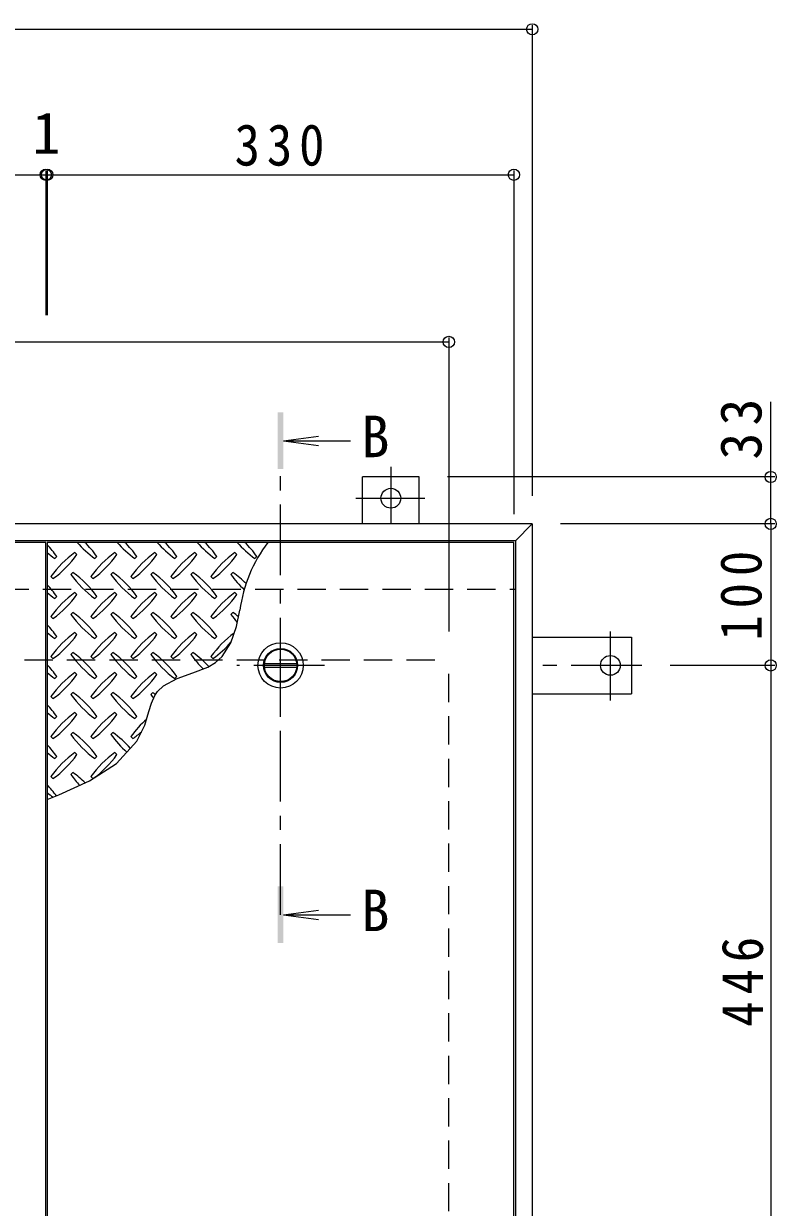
# Model space of a CAD drawing. Units: millimetres at full size, sheet at 1:10. Extents: x -2342 to 2730, y -1962 to 1919.
# Drawn here: x -826 to -294, y 1050 to 1887 of the extents above; entities that cross this region are included whole.
import ezdxf
from ezdxf.enums import TextEntityAlignment as Align

# ---------------------------------------------------------------- set-up
doc = ezdxf.new("R2010")
doc.units = ezdxf.units.MM
doc.header["$LTSCALE"] = 10
doc.header["$PDMODE"] = 32
doc.header["$PDSIZE"] = 8
doc.linetypes.add('CHAIN1', pattern=[8, 5, -1, 1, -1])
doc.linetypes.add('DASHED2', pattern=[3, 2, -1])
for name, color, linetype, lineweight in [('0-1_躯体', 3, 'Continuous', 9), ('0-2_仕上', 3, 'Continuous', 9), ('0-3_建具', 4, 'Continuous', 9), ('0-5_寸法', 4, 'Continuous', 9), ('0-9', 134, 'Continuous', 5), ('0-C', 2, 'Continuous', 9), ('0-E', 3, 'CHAIN1', 9), ('0-F', 7, 'Continuous', 9)]:
    doc.layers.add(name, color=color, linetype=linetype, lineweight=lineweight)
doc.styles.add('ＭＳ ゴシック', font='')
doc.styles.get('ＭＳ ゴシック').set_extended_font_data('MS Gothic')

msp = doc.modelspace()

# ---------------------------------------------------------------- linework, layer by layer
at = {"layer": '0-1_躯体'}
for p, q in [((-546.06, 1566.82), (-586.06, 1566.82)), ((-586.06, 1533.62), (-586.06, 1566.82)), ((-546.06, 1533.62), (-546.06, 1566.82)), ((-466.06, 1453.62), (-395.86, 1453.62)), ((-395.86, 1453.62), (-395.86, 1413.62)), ((-466.06, 1413.62), (-395.86, 1413.62))]:
    msp.add_line(p, q, dxfattribs=at)
at = {"layer": '0-1_躯体', "color": 2, "linetype": 'DASHED2'}
for p, q in [((-1472.06, 1487.62), (-478.06, 1487.62)), ((-1425.06, 1437.62), (-525.06, 1437.62)), ((-525.06, 537.62), (-525.06, 1437.62))]:
    msp.add_line(p, q, dxfattribs=at)
at = {"layer": '0-1_躯体', "color": 2, "linetype": 'CHAIN1'}
for p, q in [((-644.01, 1402.62), (-644.01, 1464.62)), ((-613.01, 1433.62), (-675.01, 1433.62))]:
    msp.add_line(p, q, dxfattribs=at)
at = {"layer": '0-2_仕上'}
msp.add_line((-809.06, 1520.62), (-809.06, 454.62), dxfattribs=at)
for points in [[(-810.06, 454.62), (-810.06, 1520.62), (-1140.06, 1520.62)], [(-479.06, 454.62), (-479.06, 1520.62), (-809.06, 1520.62)]]:
    msp.add_lwpolyline(points, dxfattribs=at)
at = {"layer": '0-3_建具'}
for p, q in [((-466.06, 1533.62), (-1484.06, 1533.62)), ((-478.06, 1521.62), (-466.06, 1533.62)), ((-466.06, 1533.62), (-466.06, 441.62)), ((-478.06, 1521.62), (-1472.06, 1521.62)), ((-478.06, 1521.62), (-478.06, 453.62))]:
    msp.add_line(p, q, dxfattribs=at)
at = {"layer": '0-5_寸法', "color": 7}
msp.add_line((-297.54, 1566.82), (-297.54, 1619.98), dxfattribs=at)
at = {"layer": '0-5_寸法'}
for p, q in [((-642.01, 1592.44), (-617.22, 1595.7)), ((-642.01, 1592.44), (-617.22, 1589.18)), ((-642.01, 1592.44), (-594.54, 1592.44)), ((-642.01, 1257.32), (-617.22, 1260.58)), ((-642.01, 1257.32), (-617.22, 1254.05)), ((-642.01, 1257.32), (-594.54, 1257.32))]:
    msp.add_line(p, q, dxfattribs=at)
at = {"layer": '0-5_寸法', "linetype": 'CHAIN1'}
msp.add_line((-644.01, 1257.32), (-644.01, 1572.44), dxfattribs=at)
at = {"layer": '0-5_寸法'}
for points in [[(-642.01, 1612.44), (-646.01, 1612.44), (-642.01, 1572.44), (-646.01, 1572.44)], [(-642.01, 1237.32), (-646.01, 1237.32), (-642.01, 1277.32), (-646.01, 1277.32)]]:
    msp.add_solid(points, dxfattribs=at)
at = {"layer": '0-9'}
for p, q in [((-803.56, 1509.15), (-802.14, 1510.57)), ((-788, 1511.98), (-789.42, 1513.39)), ((-775.27, 1509.15), (-773.86, 1510.57)), ((-759.72, 1511.98), (-761.13, 1513.39)), ((-746.99, 1509.15), (-745.58, 1510.57)), ((-731.43, 1511.98), (-732.85, 1513.39)), ((-718.7, 1509.15), (-717.29, 1510.57)), ((-703.15, 1511.98), (-704.56, 1513.39)), ((-690.42, 1509.15), (-689.01, 1510.57)), ((-674.86, 1511.98), (-676.28, 1513.39)), ((-662.14, 1509.15), (-660.72, 1510.57)), ((-790.83, 1499.25), (-792.24, 1497.84)), ((-762.55, 1499.25), (-763.96, 1497.84)), ((-734.26, 1499.25), (-735.68, 1497.84)), ((-705.98, 1499.25), (-707.39, 1497.84)), ((-677.69, 1499.25), (-679.11, 1497.84)), ((-806.39, 1496.42), (-804.97, 1495.01)), ((-778.1, 1496.42), (-776.69, 1495.01)), ((-749.82, 1496.42), (-748.4, 1495.01)), ((-721.53, 1496.42), (-720.12, 1495.01)), ((-693.25, 1496.42), (-691.83, 1495.01)), ((-803.56, 1480.87), (-802.14, 1482.28)), ((-788, 1483.7), (-789.42, 1485.11)), ((-775.27, 1480.87), (-773.86, 1482.28)), ((-759.72, 1483.7), (-761.13, 1485.11)), ((-746.99, 1480.87), (-745.58, 1482.28)), ((-731.43, 1483.7), (-732.85, 1485.11)), ((-718.7, 1480.87), (-717.29, 1482.28)), ((-703.15, 1483.7), (-704.56, 1485.11)), ((-690.42, 1480.87), (-689.01, 1482.28)), ((-674.86, 1483.7), (-676.28, 1485.11)), ((-806.39, 1468.14), (-804.97, 1466.72)), ((-790.83, 1470.97), (-792.24, 1469.55)), ((-778.1, 1468.14), (-776.69, 1466.72)), ((-762.55, 1470.97), (-763.96, 1469.55)), ((-749.82, 1468.14), (-748.4, 1466.72)), ((-734.26, 1470.97), (-735.68, 1469.55)), ((-721.53, 1468.14), (-720.12, 1466.72)), ((-705.98, 1470.97), (-707.39, 1469.55)), ((-693.25, 1468.14), (-691.83, 1466.72)), ((-677.69, 1470.97), (-679.11, 1469.55)), ((-788, 1455.41), (-789.42, 1456.83)), ((-759.72, 1455.41), (-761.13, 1456.83)), ((-731.43, 1455.41), (-732.85, 1456.83)), ((-703.15, 1455.41), (-704.56, 1456.83)), ((-803.56, 1452.58), (-802.14, 1454)), ((-775.27, 1452.58), (-773.86, 1454)), ((-746.99, 1452.58), (-745.58, 1454)), ((-718.7, 1452.58), (-717.29, 1454)), ((-690.42, 1452.58), (-689.01, 1454)), ((-806.39, 1439.85), (-804.97, 1438.44)), ((-790.83, 1442.68), (-792.24, 1441.27)), ((-778.1, 1439.85), (-776.69, 1438.44)), ((-762.55, 1442.68), (-763.96, 1441.27)), ((-749.82, 1439.85), (-748.4, 1438.44)), ((-734.26, 1442.68), (-735.68, 1441.27)), ((-721.53, 1439.85), (-720.12, 1438.44)), ((-705.98, 1442.68), (-707.39, 1441.27)), ((-693.25, 1439.85), (-691.83, 1438.44)), ((-803.56, 1424.3), (-802.14, 1425.71)), ((-788, 1427.13), (-789.42, 1428.54)), ((-775.27, 1424.3), (-773.86, 1425.71)), ((-759.72, 1427.13), (-761.13, 1428.54)), ((-746.99, 1424.3), (-745.58, 1425.71)), ((-731.43, 1427.13), (-732.85, 1428.54)), ((-718.7, 1424.3), (-717.29, 1425.71)), ((-790.83, 1414.4), (-792.24, 1412.98)), ((-762.55, 1414.4), (-763.96, 1412.98)), ((-734.26, 1414.4), (-735.68, 1412.98)), ((-806.39, 1411.57), (-804.97, 1410.16)), ((-778.1, 1411.57), (-776.69, 1410.16)), ((-749.82, 1411.57), (-748.4, 1410.16)), ((-788, 1398.84), (-789.42, 1400.26)), ((-759.72, 1398.84), (-761.13, 1400.26)), ((-803.56, 1396.01), (-802.14, 1397.43)), ((-775.27, 1396.01), (-773.86, 1397.43)), ((-746.99, 1396.01), (-745.58, 1397.43)), ((-806.39, 1383.29), (-804.97, 1381.87)), ((-790.83, 1386.11), (-792.24, 1384.7)), ((-778.1, 1383.29), (-776.69, 1381.87)), ((-762.55, 1386.11), (-763.96, 1384.7)), ((-749.82, 1383.29), (-748.4, 1381.87)), ((-803.56, 1367.73), (-802.14, 1369.14)), ((-788, 1370.56), (-789.42, 1371.97)), ((-775.27, 1367.73), (-773.86, 1369.14)), ((-759.72, 1370.56), (-761.13, 1371.97)), ((-790.83, 1357.83), (-792.24, 1356.42)), ((-806.39, 1355), (-804.97, 1353.59)), ((-778.1, 1355), (-776.69, 1353.59))]:
    msp.add_line(p, q, dxfattribs=at)
msp.add_lwpolyline([(-809.06, 1338.71), (-800.78, 1342.04), (-779.03, 1351.99), (-760.07, 1364.16), (-745.66, 1379.93), (-740.09, 1391.29), (-738.95, 1394.77), (-737.18, 1400.91), (-735.29, 1406.91), (-732.84, 1412.38), (-731, 1415.16), (-726.72, 1419.28), (-717.12, 1424.38), (-706.15, 1428.27), (-695.47, 1432.46), (-690.07, 1435.62), (-685.23, 1440), (-679.14, 1449.62), (-675.2, 1461.21), (-672.85, 1472.64)], dxfattribs=at)
for centre, radius, start, end in [((-861.19, 1468.49), 72.5, 35.47272, 44.0249), ((-733.2, 1568.19), 72.5, 221.00789, 234.5273), ((-832.9, 1468.49), 72.5, 35.47272, 45.97511), ((-704.92, 1568.19), 72.5, 221.00789, 234.5273), ((-804.62, 1468.49), 72.5, 35.47272, 45.97511), ((-676.63, 1568.19), 72.5, 221.00789, 234.5273), ((-776.33, 1468.49), 72.5, 35.47272, 45.97511), ((-648.35, 1568.19), 72.5, 221.00789, 234.5273), ((-748.05, 1468.49), 72.5, 35.47272, 45.97511), ((-620.06, 1568.19), 72.5, 221.00789, 234.5273), ((-571.65, 1458.87), 102.13, 142.79805, 172.25462), ((-719.77, 1468.49), 72.5, 35.47272, 45.97511), ((-761.48, 1568.19), 72.5, 228.99213, 234.5273), ((-747.34, 1454.35), 72.5, 125.47272, 144.5273), ((-847.04, 1554.05), 72.5, 305.47256, 324.5273), ((-719.06, 1454.35), 72.5, 125.47272, 144.5273), ((-818.76, 1554.05), 72.5, 305.47256, 324.5273), ((-690.77, 1454.35), 72.5, 125.47272, 144.5273), ((-790.48, 1554.05), 72.5, 305.47256, 324.5273), ((-662.49, 1454.35), 72.5, 125.47272, 144.5273), ((-762.19, 1554.05), 72.5, 305.47256, 324.5273), ((-634.21, 1454.35), 72.5, 125.47272, 144.5273), ((-733.91, 1554.05), 72.5, 305.47256, 324.5273), ((-832.9, 1440.21), 72.5, 35.47272, 54.5273), ((-804.62, 1440.21), 72.5, 35.47272, 54.5273), ((-776.33, 1440.21), 72.5, 35.47272, 54.5273), ((-748.05, 1440.21), 72.5, 35.47272, 54.5273), ((-719.77, 1440.21), 72.5, 44.94598, 54.5273), ((-861.19, 1440.21), 72.5, 35.47272, 44.0249), ((-733.2, 1539.91), 72.5, 215.47258, 234.5273), ((-704.92, 1539.91), 72.5, 215.47258, 234.5273), ((-676.63, 1539.91), 72.5, 215.47258, 234.5273), ((-648.35, 1539.91), 72.5, 215.47258, 234.5273), ((-620.06, 1539.91), 72.5, 215.47258, 226.69856), ((-761.48, 1539.91), 72.5, 228.99213, 234.5273), ((-747.34, 1426.07), 72.5, 125.47272, 144.5273), ((-847.04, 1525.77), 72.5, 305.47256, 324.5273), ((-719.06, 1426.07), 72.5, 125.47272, 144.5273), ((-818.76, 1525.77), 72.5, 305.47256, 324.5273), ((-690.77, 1426.07), 72.5, 125.47272, 144.5273), ((-790.48, 1525.77), 72.5, 305.47256, 324.5273), ((-662.49, 1426.07), 72.5, 125.47272, 144.5273), ((-762.19, 1525.77), 72.5, 305.47256, 324.5273), ((-634.21, 1426.07), 72.5, 125.47272, 144.5273), ((-733.91, 1525.77), 72.5, 305.47256, 324.5273), ((-733.2, 1511.63), 72.5, 215.47258, 234.5273), ((-832.9, 1411.92), 72.5, 35.47272, 54.5273), ((-704.92, 1511.63), 72.5, 215.47258, 234.5273), ((-804.62, 1411.92), 72.5, 35.47272, 54.5273), ((-676.63, 1511.63), 72.5, 215.47258, 234.5273), ((-776.33, 1411.92), 72.5, 35.47272, 54.5273), ((-648.35, 1511.63), 72.5, 215.47258, 234.5273), ((-748.05, 1411.92), 72.5, 35.47272, 54.5273), ((-620.06, 1511.63), 72.5, 215.47258, 221.1628), ((-719.77, 1411.92), 72.5, 50.65677, 54.5273), ((-861.19, 1411.92), 72.5, 35.47272, 44.0249), ((-761.48, 1511.63), 72.5, 228.99213, 234.5273), ((-747.34, 1397.78), 72.5, 125.47272, 144.5273), ((-719.06, 1397.78), 72.5, 125.47272, 144.5273), ((-690.77, 1397.78), 72.5, 125.47272, 144.5273), ((-662.49, 1397.78), 72.5, 125.47272, 144.5273), ((-634.21, 1397.78), 72.5, 126.00705, 144.5273), ((-847.04, 1497.48), 72.5, 305.47256, 324.5273), ((-818.76, 1497.48), 72.5, 305.47256, 324.52728), ((-790.48, 1497.48), 72.5, 305.47256, 324.52728), ((-762.19, 1497.48), 72.5, 305.47256, 324.52728), ((-733.91, 1497.48), 72.5, 305.47256, 319.2924), ((-733.2, 1483.34), 72.5, 215.47258, 234.5273), ((-832.9, 1383.64), 72.5, 35.47272, 54.5273), ((-704.92, 1483.34), 72.5, 215.47258, 234.5273), ((-804.62, 1383.64), 72.5, 35.47272, 54.5273), ((-676.63, 1483.34), 72.5, 215.47258, 234.5273), ((-776.33, 1383.64), 72.5, 35.47272, 54.5273), ((-648.35, 1483.34), 72.5, 215.47258, 225.99713), ((-748.05, 1383.64), 72.5, 42.74814, 54.5273), ((-861.19, 1383.64), 72.5, 35.47272, 44.0249), ((-761.48, 1483.34), 72.5, 228.99213, 234.5273), ((-747.34, 1369.5), 72.5, 125.47272, 144.5273), ((-847.04, 1469.2), 72.5, 305.47256, 324.5273), ((-719.06, 1369.5), 72.5, 125.47272, 144.5273), ((-818.76, 1469.2), 72.5, 305.47256, 324.5273), ((-690.77, 1369.5), 72.5, 125.47272, 144.5273), ((-790.48, 1469.2), 72.5, 305.47256, 324.5273), ((-832.9, 1355.36), 72.5, 35.47272, 54.5273), ((-804.62, 1355.36), 72.5, 35.47272, 54.5273), ((-776.33, 1355.36), 72.5, 52.70831, 54.5273), ((-733.2, 1455.06), 72.5, 215.47258, 234.5273), ((-704.92, 1455.06), 72.5, 215.47258, 234.5273), ((-676.63, 1455.06), 72.5, 215.47258, 218.03572), ((-861.19, 1355.36), 72.5, 35.47272, 44.0249), ((-761.48, 1455.06), 72.5, 228.99213, 234.5273), ((-747.34, 1341.21), 72.5, 125.47272, 144.5273), ((-847.04, 1440.92), 72.5, 305.47256, 324.5273), ((-719.06, 1341.21), 72.5, 125.47272, 144.5273), ((-818.76, 1440.92), 72.5, 305.47256, 324.5273), ((-690.77, 1341.21), 72.5, 131.38763, 144.5273), ((-733.2, 1426.77), 72.5, 215.47258, 234.5273), ((-832.9, 1327.07), 72.5, 35.47272, 54.5273), ((-704.92, 1426.77), 72.5, 215.47258, 228.77962), ((-804.62, 1327.07), 72.5, 41.35275, 54.5273), ((-790.48, 1440.92), 72.5, 305.47256, 311.59831), ((-861.19, 1327.07), 72.5, 35.47272, 44.0249), ((-761.48, 1426.77), 72.5, 228.99213, 234.5273), ((-747.34, 1312.93), 72.5, 125.47272, 144.5273), ((-847.04, 1412.63), 72.5, 305.47256, 324.5273), ((-719.06, 1312.93), 72.5, 125.47272, 144.5273), ((-818.76, 1412.63), 72.5, 305.47256, 324.5273), ((-733.2, 1398.49), 72.5, 215.47258, 223.25978), ((-832.9, 1298.79), 72.5, 45.57452, 54.5273), ((-861.19, 1298.79), 72.5, 35.94795, 44.0249), ((-761.48, 1398.49), 72.5, 228.99213, 233.25279)]:
    msp.add_arc(centre, radius, start, end, dxfattribs=at)
at = {"layer": '0-C', "color": 4}
for p, q in [((-655.44, 1434.87), (-632.57, 1434.87)), ((-655.44, 1432.37), (-632.57, 1432.37))]:
    msp.add_line(p, q, dxfattribs=at)
at = {"layer": '0-C'}
for radius in [16, 12, 11.75]:
    msp.add_circle((-644.01, 1433.62), radius, dxfattribs=at)
at = {"layer": '0-C', "color": 4}
msp.add_circle((-644.01, 1433.62), 11.5, dxfattribs=at)
at = {"layer": '0-E'}
for p, q in [((-566.06, 1573.98), (-566.06, 1533.62)), ((-590.9, 1551.82), (-542.01, 1551.82)), ((-410.86, 1408.78), (-410.86, 1457.67)), ((-388.7, 1433.62), (-466.06, 1433.62))]:
    msp.add_line(p, q, dxfattribs=at)
at = {"layer": '0-E', "linetype": 'Continuous'}
for centre in [(-566.06, 1551.82), (-410.86, 1433.62)]:
    msp.add_circle(centre, 7, dxfattribs=at)
at = {"layer": '0-F'}
for p, q in [((-1484.06, 1883.34), (-466.06, 1883.34)), ((-466.06, 1886.34), (-466.06, 1553.62)), ((-810.06, 1783.54), (-810.06, 1681.35)), ((-809.06, 1783.54), (-809.06, 1681.35)), ((-479.06, 1783.54), (-479.06, 1540.62)), ((-1140.06, 1780.54), (-810.06, 1780.54)), ((-810.06, 1780.54), (-809.06, 1780.54)), ((-809.06, 1780.54), (-479.06, 1780.54)), ((-1425.06, 1662.34), (-525.06, 1662.34)), ((-525.06, 1665.34), (-525.06, 1457.62)), ((-294.54, 1566.82), (-526.06, 1566.82)), ((-297.54, 1533.62), (-297.54, 1566.82)), ((-294.54, 1533.62), (-446.06, 1533.62)), ((-297.54, 1533.62), (-297.54, 1433.62)), ((-294.54, 1433.62), (-368.7, 1433.62)), ((-297.54, 1433.62), (-297.54, 987.62))]:
    msp.add_line(p, q, dxfattribs=at)
for p in [(-466.06, 1883.34), (-810.06, 1780.54), (-809.06, 1780.54), (-479.06, 1780.54), (-525.06, 1662.34), (-297.54, 1566.82), (-297.54, 1533.62), (-297.54, 1433.62)]:
    msp.add_point(p, dxfattribs=at)

# ---------------------------------------------------------------- texts
at = {"layer": '0-5_寸法', "color": 2, "style": 'ＭＳ ゴシック'}
for p in [(-586.98, 1572.04), (-586.98, 1236.92)]:
    msp.add_text('B', height=29.33, dxfattribs=at).set_placement(p, align=Align.BOTTOM_LEFT)
at = {"layer": '0-F', "color": 2, "style": 'ＭＳ ゴシック'}
msp.add_text('1', height=29.33, dxfattribs=at).set_placement((-819.56, 1786.54), align=Align.BOTTOM_LEFT)
at = {"layer": '0-F', "color": 2, "insert": (-676.56, 1786.54), "char_height": 29.33, "attachment_point": 7, "style": 'ＭＳ ゴシック'}
msp.add_mtext('\\T1.27;\\W0.9;330', dxfattribs=at)
at = {"layer": '0-F', "color": 2, "char_height": 29.33, "attachment_point": 7, "rotation": 90, "style": 'ＭＳ ゴシック'}
for s, insert in [('\\T1.27;\\W0.95;33', (-303.54, 1579.16)), ('\\T1.27;\\W0.9;100', (-303.54, 1451.12)), ('\\T1.27;\\W0.9;446', (-302.54, 1178.12))]:
    msp.add_mtext(s, dxfattribs=dict(at, insert=insert))

doc.saveas('drawing.dxf')
